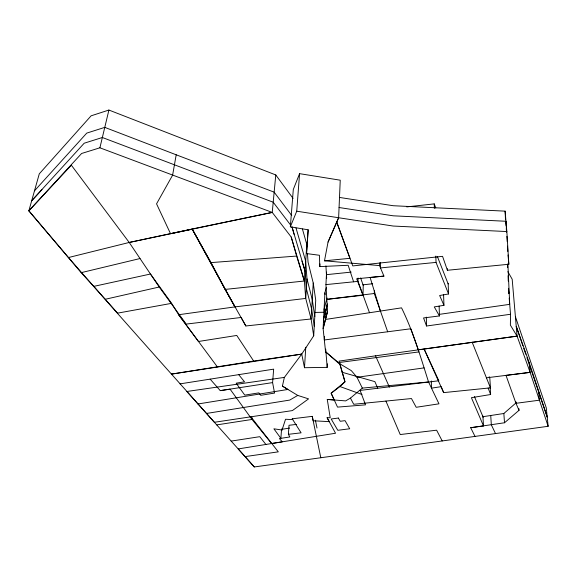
<?xml version="1.0" encoding="UTF-8"?>
<svg xmlns="http://www.w3.org/2000/svg" width="577" height="577" viewBox="0 0 577 577"><rect width="100%" height="100%" fill="white"/><g stroke="black" fill="none" stroke-linecap="round" stroke-linejoin="round"><path stroke-width="0.87" d="M380.431 311.068L370.124 277.472L383.929 276.102L379.522 265.593L379.551 262.946M380.546 262.557L380.495 267.923L436.032 262.398L448.567 293.967L439.645 295.503L443.958 305.32L434.265 306.899L439.443 315.944L423.554 317.949L426.54 326.012L510.53 314.27L509.195 298.121M387.672 331.768L374.307 293.498L374.35 290.83M510.53 314.27L510.378 325.125L517.079 336.124L530.126 372.367L548.15 426.288L254.284 466.952L238.186 448.928L335.547 433.233L327.101 417.719L330.217 417.698L327.26 399.421L345.637 400.9L350.448 398.101L362.334 388.097L428.552 381.974L438.974 403.828L416.212 407.283L411.466 398.548L353.701 404.275L350.448 398.101M363.027 294.364L363.229 285.464M369.504 312.727L357.992 281.367L358.079 278.042M379.522 265.593L324.49 260.811L328.046 242.059L338.627 217.745L340.242 180.19L299.571 173.655L293.304 189.472L290.339 226.819L308.212 229.826L306.538 253.57L319.442 255.272L319.788 266.617L348.169 265.283L353.6 281.807M307.426 253.267L308.053 262.109L313.232 283.018L315.727 300.155L313.7 335.8L301.735 354.105L304.497 367.708L327.181 367.369L327.347 363.806M327.181 367.369L325.702 349.085M324.498 336.42L324.324 339.976L325.572 351.782L337.971 362.681L351.328 370.65L357.004 377.286L362.334 388.097M327.433 304.043L325.998 309.669L325.515 319.449L323.113 328.587L324.324 339.976L410.853 328.767L418.303 349.806L517.079 336.124L512.181 279.21L507.854 271.688M326.236 287.548L324.923 292.784L323.113 328.587L327.57 311.457L325.94 284.612L326.568 272.12M319.788 266.617L319.939 263.92M313.232 283.018L311.097 318.973L313.7 335.8M304.497 367.708L305.767 347.253M296.015 228.002L305.687 261.251L306.986 278.814L305.723 298.424L311.097 318.973L245.845 325.969L225.153 289.416L192.17 229.004L129.212 242.463L68.468 257.537L28.85 210.821L39.279 173.843L91.116 115.818L108.909 110.048L275.777 174.946L293.08 198.394M275.777 174.946L272.243 212.423L192.17 229.004L211.059 262.6L225.153 289.416L304.382 281.013L291.219 237.024L272.243 212.423L99.9 147.799L81.609 153.482L28.85 210.821L81.162 272.661L93.755 286.38L150.453 274.025L171.621 303.336L178.639 314.732L234.99 306.885L305.723 298.424L304.382 281.013L306.798 244.417L302.413 228.982M306.538 253.57L308.104 229.769M180.024 383.871L210.151 379.139L220.263 390.629L230.043 389.129L252.026 419.45L271.623 443.533L282.29 441.823L279.405 438.563L289.856 436.955L288.392 434.315L289.019 425.285L296.6 424.383M281.533 429.454L280.869 438.34L273.895 428.805L282.052 430.024L285.536 419.241L292.734 419.638L292.236 418.801L312.258 416.356L320.805 457.749M282.052 430.024L282.182 428.235M290.339 226.819L296.737 211.196L299.571 173.655M238.806 374.776L244.518 381.823L236.166 383.178L244.771 395.122L258.857 392.879L260.71 395.317L274.573 393.074L272.596 382.601L273.657 369.15L210.151 379.139M252.185 417.798L252.026 419.45L216.721 424.896C167.171 369.237 117.391 313.737 68.468 257.537M34.483 190.836L86.752 133.107L104.776 127.373L176.194 154.795L172.61 175.17L156.547 203.847L170.532 233.707L272.243 212.423M284.36 377.408L186.84 391.487L197.976 403.979L287.923 389.453L282.413 386.107L284.36 377.408L301.735 354.105L253.664 361.051L171.34 374.134L301.735 354.105M99.9 147.799L108.909 110.048M326.964 298.013L324.086 309.265L324.361 311.919M323.971 322.384L323.603 318.857L327.375 304.216M327.57 311.457L325.515 319.449L401.542 307.844C413.161 331.537 420.597 356.896 428.552 381.974M323.603 318.857L325.998 309.669M328.046 242.059L338.627 217.745L393.211 226.04L506.851 231.55L508.827 264.273L447.399 270.267L442.552 256.332L352.785 265.918L336.716 222.102L349.958 258.316L324.49 260.811M41.962 189.631L31.692 200.753L84.199 143.211L102.353 137.499L273.209 202.217L290.397 224.778M28.85 210.821L71.353 165.202L129.212 242.463L159.209 287.021L186.198 324.094L241.179 317.473L245.845 325.969M327.26 399.421L334.227 399.991L331.14 393.218L339.99 386.547L344.974 381.801L339.81 363.784L325.572 351.782M482.711 416.731L503.844 413.5L516.285 402.674M475.022 436.414L470.688 427.716L504.514 422.768L519.026 410.319L518.889 408.617M206.494 413.457L214.37 422.277L292.402 410.586L308.565 398.88L297.761 395.418L289.733 400.077L206.494 413.457L197.976 403.979M81.162 272.661L140.023 258.539M105.339 299.261L159.209 287.021M129.212 242.463L192.256 229.17L234.99 306.885L225.153 289.416M171.621 303.336L117.571 313.145L93.755 286.38M490.176 387.427L490.638 394.517L471.402 397.69L483.497 425.913L470.688 427.716M220.263 390.629L272.596 382.601M281.814 429.302L289.611 428.084M216.721 424.896L231.182 441.095L259.78 436.681L265.903 444.463M375.555 355.821L339.045 361.123L344.974 381.801L331.14 393.218L337.523 407.117L365.537 404.845L360.106 390.42L438.837 380.762L424.117 349.042L375.555 355.821L389.388 387.102M439.624 314.314L509.707 304.346L507.904 264.143M517.079 336.124L424.117 349.042L443.655 392.62L490.45 387.845L489.83 378.353L489.173 376.68M231.182 441.095L245.074 456.609L278.294 451.849L250.916 416.818M357.004 377.286L424.088 367.888M337.971 362.681L419.017 351.905M522.892 345.811L516.235 326.308L529.232 362.753L530.126 372.367L506.007 375.382L515.968 403.316L519.026 410.319M374.307 293.498L326.82 299.362L363.005 295.251L356.665 278.785L383.929 276.102M486.44 377.82L530.126 372.367M288.392 434.315L301.1 432.837L292.236 418.801M406.785 206.898L434.236 203.883L435.786 208.016M362.832 284.836L372.67 283.754M351.191 272.113L326.445 274.659L326.647 278.15M325.94 284.612L357.992 281.367M211.059 262.6L296.628 256.065L304.382 281.013M314.905 312.431L323.632 312.251M506.851 231.55L505.113 211.146L393.233 205.729L339.5 197.442M506.628 231.918L505.979 221.265L393.226 215.812L339.067 207.518M296.737 211.196L338.627 217.745M342.147 372.266L374.877 381.642L377.711 388.112M339.99 386.547L361.974 394.502M176.194 154.795L274.154 192.163L291.724 215.502M282.413 386.107L297.761 395.418M245.074 456.609L254.284 466.952M217.305 366.806L178.639 314.732L198.474 341.483L236.765 335.446L253.664 361.051M327.101 417.719L329.229 421.65L313.152 420.756L312.258 416.356M442.206 440.951L436.616 430.19L400.229 434.546L385.926 401.08M495.506 433.572L491.33 424.823L490.738 415.584M474.424 396.565L483.187 417.265M443.655 392.62L441.21 386.655L431.495 388.148L431.315 380.943M472.137 342.147L490.45 387.845M437.359 256.448L448.178 283.978M488.142 388.076L490.638 394.517M360.596 277.948L363.229 285.327M523.757 348.349L525.784 354.285M526.945 357.675L547.212 417.02L529.232 362.753M515.398 316.636L546.282 407.86L548.15 426.288M301.973 261.042L305.038 271.06L306.358 288.55L311.674 309.2L314.249 326.113M305.038 271.06L292.012 226.898L294.104 234.377M291.219 237.024L296.628 256.065M306.986 278.814L312.251 299.564L314.797 316.564M315.41 420.207L316.997 428.026M324.923 292.784L325.103 294.566M538.529 390.744L539.452 400.186L515.968 403.316L515.831 401.606M508.041 254.969L508.827 264.273M508.625 291.27L508.77 293.037M503.844 413.5L504.514 422.768M506.894 236.361L507.219 241.691M507.486 246.127L507.81 251.457M482.92 416.06L483.497 425.913M325.918 265.925L326.611 277.53M505.113 211.146L505.481 219.217M507.515 264.064L507.681 267.656M508.041 275.727L508.287 281.107M508.611 288.284L508.856 293.664M505.979 221.265L506.18 225.73M506.296 228.413L506.462 231.983M448.149 283.293L448.567 293.967M447.334 268.586L447.399 270.267M443.576 294.537L443.958 305.32M439.133 306.113L439.443 315.944M434.236 203.883L434.373 208.384M435.837 256.094L436.032 262.398M426.338 317.126L426.54 326.012M338.353 418.036L331.176 418.989L337.805 430.298L349.698 428.769L345.068 420.655L340.228 421.282L338.353 418.036"/></g></svg>
